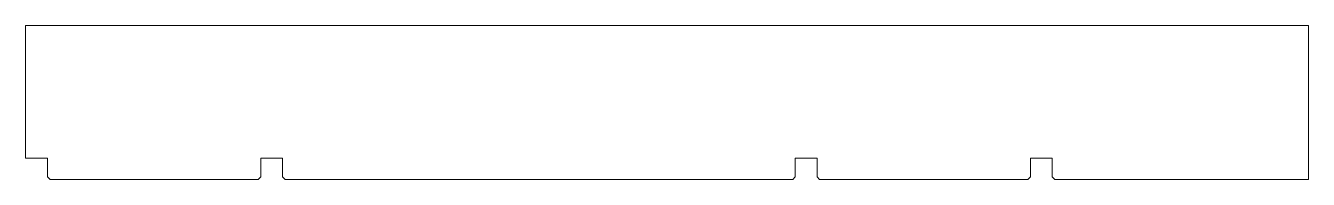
# Model space of a CAD drawing. Header units: millimetres. Extents: x 0 to 1500, y 0 to 180.
import ezdxf

# ---------------------------------------------------------------- set-up
doc = ezdxf.new("R2010")
doc.units = ezdxf.units.MM
doc.layers.get('0').update_dxf_attribs({"linetype": 'CONTINUOUS', "lineweight": 13})

msp = doc.modelspace()

# ---------------------------------------------------------------- linework, layer by layer
for p, q in [((1500, 180), (0, 180)), ((0, 180), (0, 25)), ((1500, 0), (1500, 180)), ((0, 25), (0, 25)), ((0, 25), (25.5, 25)), ((25.5, 25), (25.5, 3)), ((300.5, 25), (275, 25)), ((275, 25), (275, 3)), ((300.5, 25), (300.5, 3)), ((900, 25), (925.5, 25)), ((900, 3), (900, 25)), ((925.5, 25), (925.5, 3)), ((1175, 25), (1200.5, 25)), ((1175, 3), (1175, 25)), ((1200.5, 25), (1200.5, 3)), ((25.5, 3), (28.5, 0)), ((28.5, 0), (272, 0)), ((272, 0), (275, 3)), ((300.5, 3), (303.5, 0)), ((303.5, 0), (897, 0)), ((897, 0), (900, 3)), ((925.5, 3), (928.5, 0)), ((928.5, 0), (1172, 0)), ((1172, 0), (1175, 3)), ((1200.5, 3), (1203.5, 0)), ((1203.5, 0), (1500, 0))]:
    msp.add_line(p, q)

doc.saveas('drawing.dxf')
